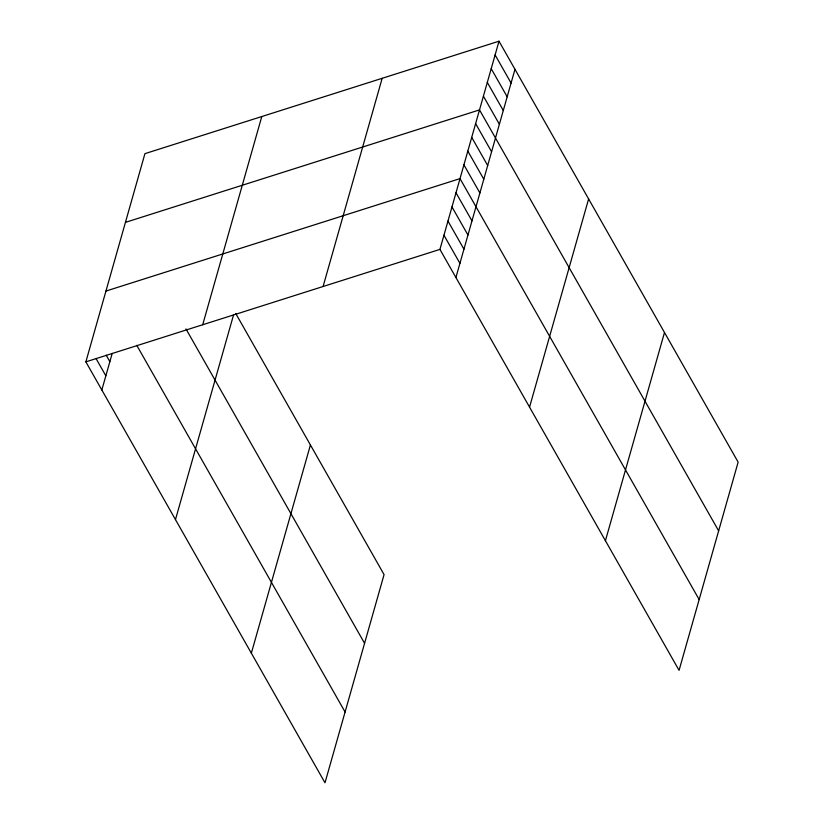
<?xml version="1.0" encoding="UTF-8"?>
<svg xmlns="http://www.w3.org/2000/svg" width="824" height="824" viewBox="0 0 824 824"><rect width="100%" height="100%" fill="white"/><g stroke="black" fill="none" stroke-linecap="round" stroke-linejoin="round"><path stroke-width="1.24" d="M235.757 313.532L384.066 574.606L324.996 782.8L85.861 361.86L144.931 153.655L499.004 41.2L738.139 462.14L679.069 670.345L439.934 249.394L499.004 41.2M101.836 389.968L112.208 353.393M202.704 324.749L261.785 116.545M175.471 519.604L233.573 314.84M323.09 286.505L382.161 78.311M251.351 653.164L310.421 444.97M455.909 277.513L514.979 69.309M529.544 407.149L588.624 198.945M605.424 540.709L664.494 332.505M125.444 222.367L479.517 109.901L718.641 530.852M105.946 291.068L460.019 178.612L699.154 599.553M85.861 361.86L439.934 249.394M495.111 54.94L511.076 83.059M491.207 68.68L507.182 96.799M487.314 82.421L503.279 110.54M483.41 96.161L499.385 124.28M475.613 123.641L491.588 151.76M471.719 137.392L487.684 165.5M467.816 151.132L483.791 179.241M463.922 164.872L479.887 192.981M456.002 192.764L471.977 220.883M451.985 206.927L467.96 235.036M447.968 221.079L463.943 249.198M443.951 235.242L459.926 263.35M185.967 328.91L364.568 643.307M136.774 345.328L345.081 712.008M106.183 355.165L109.87 361.654M96.027 358.512L105.853 375.816"/></g></svg>
